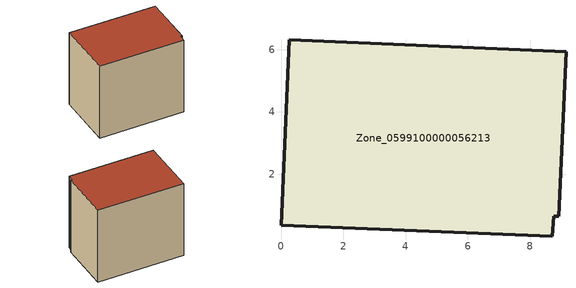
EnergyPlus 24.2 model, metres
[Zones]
Zone_0599100000056213
 floor ground (C_G): 8.71,0.01 0,0.36 0.26,6.31 9.15,5.93 8.92,0.65 8.76,0.64 z1.22
 wall outside (C_F): 9.15,5.93 0.26,6.31 0,0.36 8.71,0.01 8.76,0.64 8.92,0.65 9.15,5.93 z1.22:9.3
 roof outside (C_R): 0,0.36 8.71,0.01 8.76,0.64 8.92,0.65 9.15,5.93 0.26,6.31 z9.3
[BUILDING]
Pand.0599100000056213: North Axis=0; Terrain=City; Loads Convergence Tolerance Value=0.04; Temperature Convergence Tolerance Value=0.4; Solar Distribution=FullExterior; Maximum Number of Warmup Days=25; Minimum Number of Warmup Days=1
[Site:Location]
Rotterdam.The.Hague.AP_ZH_NLD Design_Conditions: Latitude=51.96; Longitude=4.45; Time Zone=1; Elevation=-4.5
[SITE:GROUNDTEMPERATURE:BUILDINGSURFACE]
18, 18, 18, 18, 18, 18, 18, 18, 18, 18, 18, 18
[MATERIAL] Thermal Absorptance=0.9; Solar Absorptance=0.7; Visible Absorptance=0.7
Name | Roughness | Thickness | Conductivity | Density | Specific Heat
G.TI.1965-1974 | MediumSmooth | 0.15 | 0.882353 | 540 | 1210
F.TI.1965-1974 | Rough | 0.3 | 0.697674 | 1920 | 840
R.TI.1965-1974 | MediumRough | 0.2 | 0.232558 | 1500 | 1000
[CONSTRUCTION]
C_G: G.TI.1965-1974
C_F: F.TI.1965-1974
C_R: R.TI.1965-1974
[ZONE]
Zone_0599100000056213: Type=1; Multiplier=1; Ceiling Height=Autocalculate; Volume=Autocalculate; Floor Area=autocalculate; Part of Total Floor Area=Yes
[ZONEINFILTRATION:DESIGNFLOWRATE]
Infil_Zone_0599100000056213: Zone or ZoneList or Space or SpaceList=Zone_0599100000056213; Schedule=AlwaysOn; Design Flow Rate Calculation Method=Flow/Area; Flow Rate per Floor Area=0.003; Constant Term Coefficient=1; Temperature Term Coefficient=0; Velocity Term Coefficient=0; Velocity Squared Term Coefficient=0
[HVACTEMPLATE:ZONE:IDEALLOADSAIRSYSTEM]
Zone_0599100000056213: Maximum Heating Supply Air Temperature=50; Minimum Cooling Supply Air Temperature=13; Maximum Heating Supply Air Humidity Ratio=0.0156; Minimum Cooling Supply Air Humidity Ratio=0.0077; Heating Limit=NoLimit; Cooling Limit=NoLimit; Dehumidification Control Type=ConstantSensibleHeatRatio; Cooling Sensible Heat Ratio=0.7; Dehumidification Setpoint=60; Humidification Control Type=None; Humidification Setpoint=30; Outdoor Air Method=None; Outdoor Air Flow Rate per Person=0.00944; Outdoor Air Flow Rate per Zone Floor Area=0; Outdoor Air Flow Rate per Zone=0; Demand Controlled Ventilation Type=None; Outdoor Air Economizer Type=NoEconomizer; Heat Recovery Type=None; Sensible Heat Recovery Effectiveness=0.7; Latent Heat Recovery Effectiveness=0.65
[ZONECONTROL:THERMOSTAT]
ThermostatControl_Zone_0599100000056213: Zone or ZoneList=Zone_0599100000056213; Control Type Schedule=DualSetpointControlType; Control 1=Thermostat_Zone_0599100000056213; Temperature Difference Between Cutout And Setpoint=0
[THERMOSTATSETPOINT:DUALSETPOINT]
Thermostat_Zone_0599100000056213: Heating Setpoint Temperature Schedule=HeatingSetpoint_Zone_0599100000056213; Cooling Setpoint Temperature Schedule=CoolingSetpoint_Zone_0599100000056213
[SCHEDULE:COMPACT]
HeatingSetpoint_Zone_0599100000056213: Through: 12/31, For: AllDays, Until: 24:00, 21
CoolingSetpoint_Zone_0599100000056213: Through: 12/31, For: AllDays, Until: 24:00, 24
DualSetpointControlType: Through: 12/31, For: AllDays, Until: 24:00, 4
AlwaysOn: Through: 12/31, For: AllDays, Until: 24:00, 1
